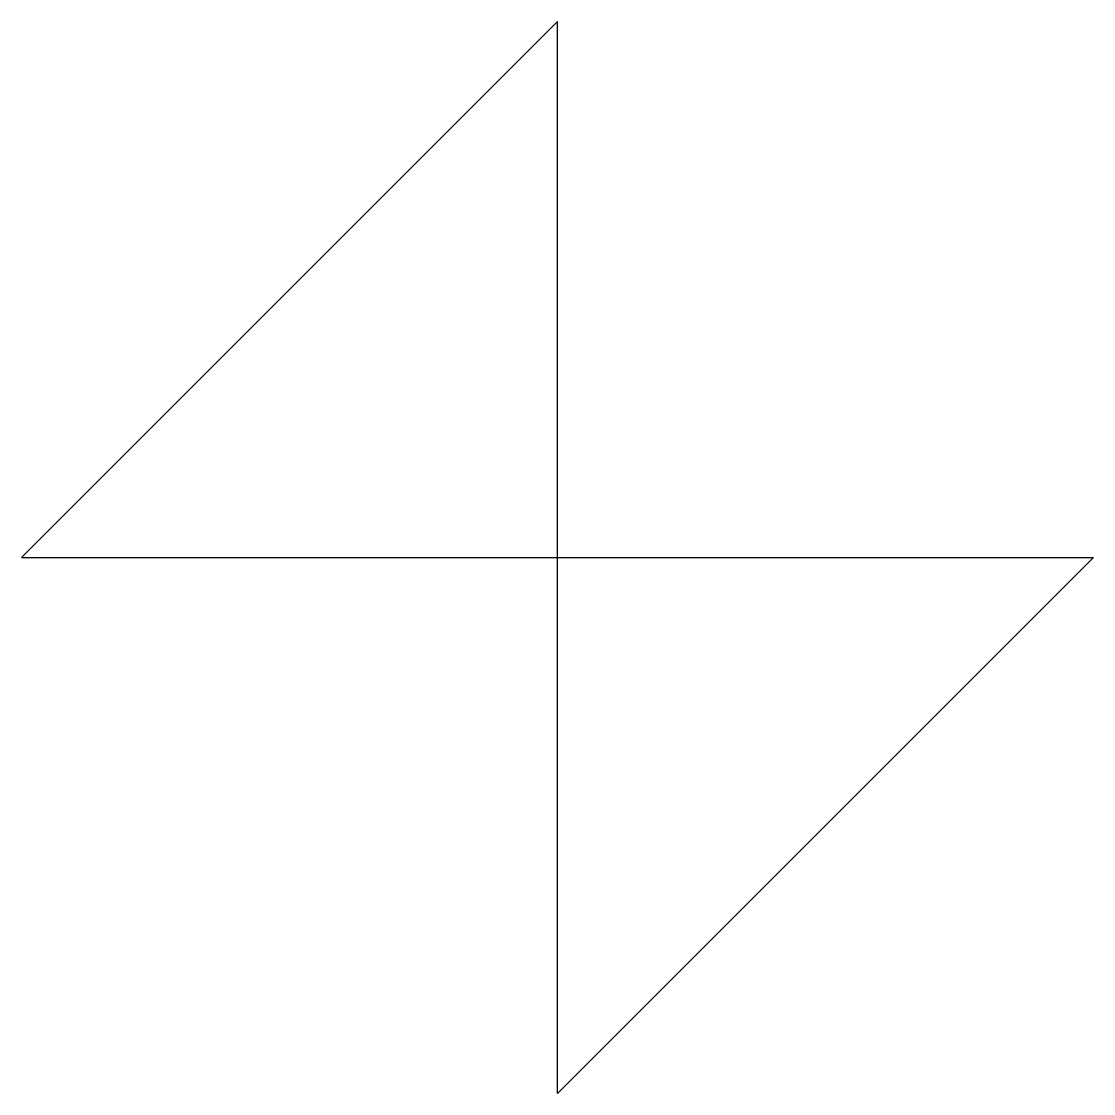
# Model space of a CAD drawing. Header units: metres. Extents: x 0.1 to 3.9, y 0.1 to 3.9.
import ezdxf

# ---------------------------------------------------------------- set-up
doc = ezdxf.new("R2010")
doc.units = ezdxf.units.M

msp = doc.modelspace()

# ---------------------------------------------------------------- linework, layer by layer
msp.add_lwpolyline([(2, 0.1), (2, 3.9), (0.1, 2), (3.9, 2), (2, 0.1)], close=True)

doc.saveas('drawing.dxf')
